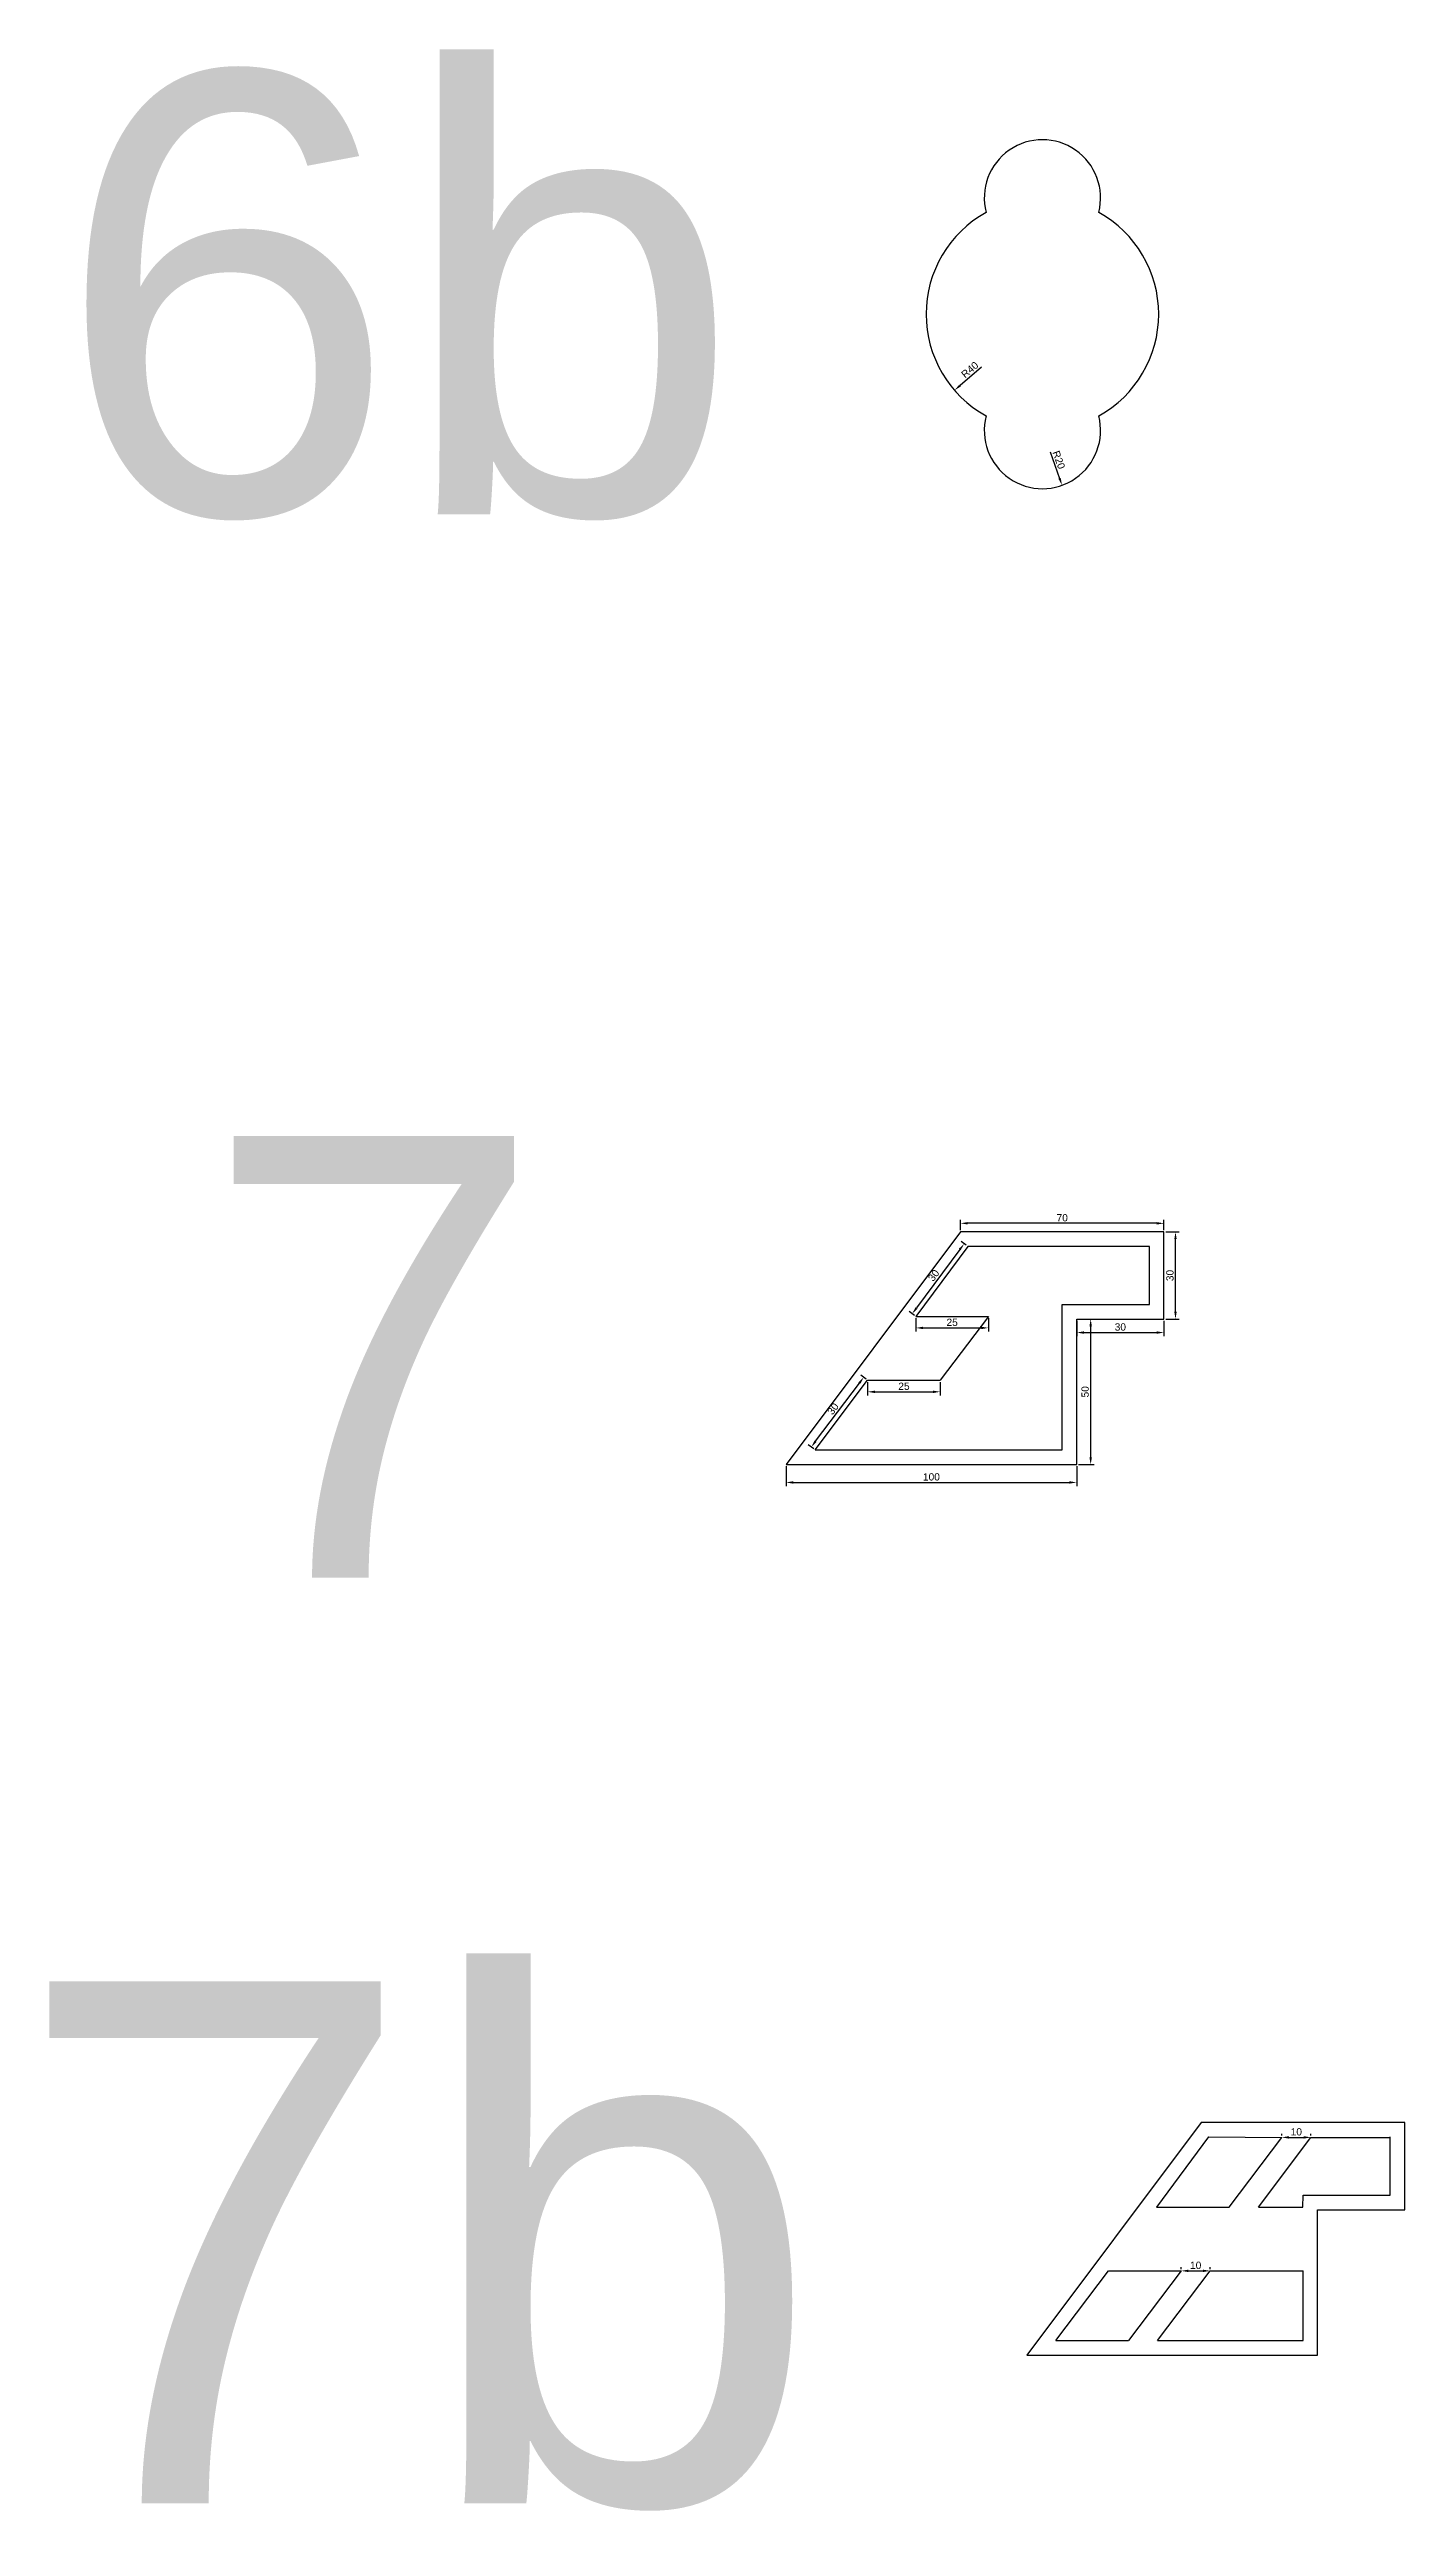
# Model space of a CAD drawing. Header units: millimetres. Extents: x 732 to 2493, y -1056 to 2615.
# Drawn here: x 796 to 1263, y -291 to 556 of the extents above; entities that cross this region are included whole.
import ezdxf

# ---------------------------------------------------------------- set-up
doc = ezdxf.new("R2010")
doc.units = ezdxf.units.MM
doc.styles.get("Standard").update_dxf_attribs({"font": 'arial.ttf'})
doc.dimstyles.new('ISO-25', dxfattribs={"dimtxt": 2.5, "dimasz": 2.5, "dimexe": 1.25, "dimexo": 0.625, "dimtad": 1, "dimtxsty": 'Standard', "dimcen": 2.5, "dimadec": 0, "dimazin": 0, "dimtfac": 1, "dimtmove": 0, "dimatfit": 3, "dimfxl": 1, "dimarcsym": 0})

# ---------------------------------------------------------------- blocks, each defined once
blk = doc.blocks.new('*D63')
at = {"color": 0, "lineweight": -2, "transparency": 16777216}
blk.add_line((1116.89, 446.29), (1109.54, 439.93), dxfattribs=at)
at = {"color": 0, "transparency": 16777216}
blk.add_solid([(1109.27, 440.24), (1109.81, 439.61), (1107.65, 438.29)], dxfattribs=at)
at = {"layer": 'Defpoints', "color": 0, "transparency": 16777216}
for p in [(1137.9, 464.47), (1107.65, 438.29)]:
    blk.add_point(p, dxfattribs=at)
at = {"color": 0, "transparency": 16777216, "insert": (1112.92, 445.36), "char_height": 2.5, "attachment_point": 5, "rotation": 40.86947}
blk.add_mtext('R40', dxfattribs=at)
blk = doc.blocks.new('*D64')
at = {"color": 0, "lineweight": -2, "transparency": 16777216}
blk.add_line((1140.52, 417.14), (1143.79, 407.99), dxfattribs=at)
at = {"color": 0, "transparency": 16777216}
blk.add_solid([(1144.19, 408.13), (1143.4, 407.85), (1144.64, 405.64)], dxfattribs=at)
at = {"layer": 'Defpoints', "color": 0, "transparency": 16777216}
for p in [(1137.9, 424.47), (1144.64, 405.64)]:
    blk.add_point(p, dxfattribs=at)
at = {"color": 0, "transparency": 16777216, "insert": (1143.53, 414.38), "char_height": 2.5, "attachment_point": 5, "rotation": 289.68821}
blk.add_mtext('R20', dxfattribs=at)
blk = doc.blocks.new('*D65')
at = {"color": 0, "lineweight": -2, "transparency": 16777216}
for p, q in [((1049.7, 68.28), (1049.7, 61.48)), ((1149.7, 68.28), (1149.7, 61.48)), ((1052.2, 62.73), (1147.2, 62.73))]:
    blk.add_line(p, q, dxfattribs=at)
at = {"color": 0, "transparency": 16777216}
for points in [[(1052.2, 63.14), (1052.2, 62.31), (1049.7, 62.73)], [(1147.2, 63.14), (1147.2, 62.31), (1149.7, 62.73)]]:
    blk.add_solid(points, dxfattribs=at)
at = {"layer": 'Defpoints', "color": 0, "transparency": 16777216}
for p in [(1049.7, 68.9), (1149.7, 68.9), (1149.7, 62.73)]:
    blk.add_point(p, dxfattribs=at)
at = {"color": 0, "transparency": 16777216, "insert": (1099.7, 64.63), "char_height": 2.5, "attachment_point": 5}
blk.add_mtext('100', dxfattribs=at)
blk = doc.blocks.new('*D66')
at = {"color": 0, "lineweight": -2, "transparency": 16777216}
for p, q in [((1150.33, 118.9), (1155.74, 118.9)), ((1154.49, 71.4), (1154.49, 116.4)), ((1150.33, 68.9), (1155.74, 68.9))]:
    blk.add_line(p, q, dxfattribs=at)
at = {"color": 0, "transparency": 16777216}
for points in [[(1154.07, 116.4), (1154.91, 116.4), (1154.49, 118.9)], [(1154.07, 71.4), (1154.91, 71.4), (1154.49, 68.9)]]:
    blk.add_solid(points, dxfattribs=at)
at = {"layer": 'Defpoints', "color": 0, "transparency": 16777216}
for p in [(1149.7, 118.9), (1154.49, 118.9), (1149.7, 68.9)]:
    blk.add_point(p, dxfattribs=at)
at = {"color": 0, "transparency": 16777216, "insert": (1152.59, 93.9), "char_height": 2.5, "attachment_point": 5, "rotation": 90}
blk.add_mtext('50', dxfattribs=at)
blk = doc.blocks.new('*D67')
at = {"color": 0, "lineweight": -2, "transparency": 16777216}
for p, q in [((1180.33, 148.9), (1184.92, 148.9)), ((1183.67, 121.4), (1183.67, 146.4)), ((1180.33, 118.9), (1184.92, 118.9))]:
    blk.add_line(p, q, dxfattribs=at)
at = {"color": 0, "transparency": 16777216}
for points in [[(1183.26, 146.4), (1184.09, 146.4), (1183.67, 148.9)], [(1183.26, 121.4), (1184.09, 121.4), (1183.67, 118.9)]]:
    blk.add_solid(points, dxfattribs=at)
at = {"layer": 'Defpoints', "color": 0, "transparency": 16777216}
for p in [(1179.7, 148.9), (1183.67, 148.9), (1179.7, 118.9)]:
    blk.add_point(p, dxfattribs=at)
at = {"color": 0, "transparency": 16777216, "insert": (1181.77, 133.9), "char_height": 2.5, "attachment_point": 5, "rotation": 90}
blk.add_mtext('30', dxfattribs=at)
blk = doc.blocks.new('*D68')
at = {"color": 0, "lineweight": -2, "transparency": 16777216}
for p, q in [((1149.7, 118.28), (1149.7, 113.03)), ((1152.2, 114.28), (1177.2, 114.28)), ((1179.7, 118.28), (1179.7, 113.03))]:
    blk.add_line(p, q, dxfattribs=at)
at = {"color": 0, "transparency": 16777216}
for points in [[(1152.2, 114.69), (1152.2, 113.86), (1149.7, 114.28)], [(1177.2, 114.69), (1177.2, 113.86), (1179.7, 114.28)]]:
    blk.add_solid(points, dxfattribs=at)
at = {"layer": 'Defpoints', "color": 0, "transparency": 16777216}
for p in [(1149.7, 118.9), (1179.7, 118.9), (1179.7, 114.28)]:
    blk.add_point(p, dxfattribs=at)
at = {"color": 0, "transparency": 16777216, "insert": (1164.7, 116.18), "char_height": 2.5, "attachment_point": 5}
blk.add_mtext('30', dxfattribs=at)
blk = doc.blocks.new('*D69')
at = {"color": 0, "lineweight": -2, "transparency": 16777216}
for p, q in [((1109.7, 149.53), (1109.7, 153.09)), ((1179.7, 149.53), (1179.7, 153.09)), ((1177.2, 151.84), (1112.2, 151.84))]:
    blk.add_line(p, q, dxfattribs=at)
at = {"color": 0, "transparency": 16777216}
for points in [[(1112.2, 152.26), (1112.2, 151.42), (1109.7, 151.84)], [(1177.2, 152.26), (1177.2, 151.42), (1179.7, 151.84)]]:
    blk.add_solid(points, dxfattribs=at)
at = {"layer": 'Defpoints', "color": 0, "transparency": 16777216}
for p in [(1109.7, 151.84), (1109.7, 148.9), (1179.7, 148.9)]:
    blk.add_point(p, dxfattribs=at)
at = {"color": 0, "transparency": 16777216, "insert": (1144.7, 153.74), "char_height": 2.5, "attachment_point": 5}
blk.add_mtext('70', dxfattribs=at)
blk = doc.blocks.new('*D70')
at = {"color": 0, "lineweight": -2, "transparency": 16777216}
for p, q in [((1111.7, 144.27), (1109.95, 145.57)), ((1109.46, 142.82), (1094.57, 122.74)), ((1093.84, 120.17), (1092.08, 121.47))]:
    blk.add_line(p, q, dxfattribs=at)
at = {"color": 0, "transparency": 16777216}
for points in [[(1109.13, 143.07), (1109.8, 142.57), (1110.95, 144.83)], [(1094.24, 122.99), (1094.91, 122.49), (1093.08, 120.73)]]:
    blk.add_solid(points, dxfattribs=at)
at = {"layer": 'Defpoints', "color": 0, "transparency": 16777216}
for p in [(1112.2, 143.9), (1093.08, 120.73), (1094.34, 119.8)]:
    blk.add_point(p, dxfattribs=at)
at = {"color": 0, "transparency": 16777216, "insert": (1100.49, 133.91), "char_height": 2.5, "attachment_point": 5, "rotation": 53.44864}
blk.add_mtext('30', dxfattribs=at)
blk = doc.blocks.new('*D71')
at = {"color": 0, "lineweight": -2, "transparency": 16777216}
for p, q in [((1059.86, 76.91), (1074.91, 96.88)), ((1077.26, 98.24), (1075.41, 99.63)), ((1059.2, 74.28), (1057.36, 75.67))]:
    blk.add_line(p, q, dxfattribs=at)
at = {"color": 0, "transparency": 16777216}
for points in [[(1074.58, 97.13), (1075.24, 96.63), (1076.41, 98.87)], [(1059.53, 77.16), (1060.2, 76.66), (1058.36, 74.91)]]:
    blk.add_solid(points, dxfattribs=at)
at = {"layer": 'Defpoints', "color": 0, "transparency": 16777216}
for p in [(1076.41, 98.87), (1077.76, 97.86), (1059.7, 73.9)]:
    blk.add_point(p, dxfattribs=at)
at = {"color": 0, "transparency": 16777216, "insert": (1065.87, 88.04), "char_height": 2.5, "attachment_point": 5, "rotation": 53}
blk.add_mtext('30', dxfattribs=at)
blk = doc.blocks.new('*D72')
at = {"color": 0, "lineweight": -2, "transparency": 16777216}
for p, q in [((1094.34, 119.18), (1094.34, 114.63)), ((1119.34, 119.18), (1119.34, 114.63)), ((1096.84, 115.88), (1116.84, 115.88))]:
    blk.add_line(p, q, dxfattribs=at)
at = {"color": 0, "transparency": 16777216}
for points in [[(1096.84, 116.29), (1096.84, 115.46), (1094.34, 115.88)], [(1116.84, 116.29), (1116.84, 115.46), (1119.34, 115.88)]]:
    blk.add_solid(points, dxfattribs=at)
at = {"layer": 'Defpoints', "color": 0, "transparency": 16777216}
for p in [(1094.34, 119.8), (1119.34, 119.8), (1119.34, 115.88)]:
    blk.add_point(p, dxfattribs=at)
at = {"color": 0, "transparency": 16777216, "insert": (1106.84, 117.78), "char_height": 2.5, "attachment_point": 5}
blk.add_mtext('25', dxfattribs=at)
blk = doc.blocks.new('*D73')
at = {"color": 0, "lineweight": -2, "transparency": 16777216}
for p, q in [((1077.76, 97.23), (1077.76, 92.65)), ((1080.26, 93.9), (1100.26, 93.9)), ((1102.76, 97.23), (1102.76, 92.65))]:
    blk.add_line(p, q, dxfattribs=at)
at = {"color": 0, "transparency": 16777216}
for points in [[(1080.26, 94.31), (1080.26, 93.48), (1077.76, 93.9)], [(1100.26, 94.31), (1100.26, 93.48), (1102.76, 93.9)]]:
    blk.add_solid(points, dxfattribs=at)
at = {"layer": 'Defpoints', "color": 0, "transparency": 16777216}
for p in [(1077.76, 97.86), (1102.76, 97.86), (1102.76, 93.9)]:
    blk.add_point(p, dxfattribs=at)
at = {"color": 0, "transparency": 16777216, "insert": (1090.26, 95.8), "char_height": 2.5, "attachment_point": 5}
blk.add_mtext('25', dxfattribs=at)
blk = doc.blocks.new('*D74')
at = {"color": 0, "lineweight": -2, "transparency": 16777216}
for p, q in [((1220.24, -161.86), (1220.24, -161.24)), ((1222.74, -162.49), (1227.74, -162.49)), ((1230.24, -161.86), (1230.24, -161.24))]:
    blk.add_line(p, q, dxfattribs=at)
at = {"color": 0, "transparency": 16777216}
for points in [[(1222.74, -162.07), (1222.74, -162.91), (1220.24, -162.49)], [(1227.74, -162.07), (1227.74, -162.91), (1230.24, -162.49)]]:
    blk.add_solid(points, dxfattribs=at)
at = {"layer": 'Defpoints', "color": 0, "transparency": 16777216}
for p in [(1220.24, -162.49), (1230.24, -162.49), (1230.24, -162.49)]:
    blk.add_point(p, dxfattribs=at)
at = {"color": 0, "transparency": 16777216, "insert": (1225.24, -160.59), "char_height": 2.5, "attachment_point": 5}
blk.add_mtext('10', dxfattribs=at)
blk = doc.blocks.new('*D75')
at = {"color": 0, "lineweight": -2, "transparency": 16777216}
for p, q in [((1185.61, -207.76), (1185.61, -207.14)), ((1188.11, -208.39), (1193.11, -208.39)), ((1195.61, -207.76), (1195.61, -207.14))]:
    blk.add_line(p, q, dxfattribs=at)
at = {"color": 0, "transparency": 16777216}
for points in [[(1188.11, -207.97), (1188.11, -208.81), (1185.61, -208.39)], [(1193.11, -207.97), (1193.11, -208.81), (1195.61, -208.39)]]:
    blk.add_solid(points, dxfattribs=at)
at = {"layer": 'Defpoints', "color": 0, "transparency": 16777216}
for p in [(1185.61, -208.39), (1195.61, -208.39), (1195.61, -208.39)]:
    blk.add_point(p, dxfattribs=at)
at = {"color": 0, "transparency": 16777216, "insert": (1190.61, -206.49), "char_height": 2.5, "attachment_point": 5}
blk.add_mtext('10', dxfattribs=at)

msp = doc.modelspace()

# ---------------------------------------------------------------- linework, layer by layer
for p, q in [((1112.204, 143.9), (1094.338, 119.801)), ((1094.338, 119.801), (1119.338, 119.801)), ((1119.338, 119.801), (1102.759, 97.859)), ((1059.704, 73.9), (1077.759, 97.859)), ((1077.759, 97.859), (1102.759, 97.859)), ((1195.051, -162.348), (1177.184, -186.448)), ((1195.051, -162.348), (1220.239, -162.489)), ((1202.184, -186.448), (1220.239, -162.489)), ((1212.184, -186.448), (1230.239, -162.489)), ((1230.239, -162.489), (1257.551, -162.489)), ((1227.474, -186.448), (1227.551, -182.348)), ((1177.184, -186.448), (1202.184, -186.448)), ((1212.184, -186.448), (1227.474, -186.448)), ((1142.551, -232.348), (1160.605, -208.389)), ((1160.605, -208.389), (1185.605, -208.389)), ((1185.605, -208.389), (1167.519, -232.324)), ((1177.519, -232.324), (1195.605, -208.389)), ((1195.605, -208.389), (1227.551, -208.389)), ((1142.551, -232.348), (1167.519, -232.324)), ((1177.519, -232.324), (1227.551, -232.348))]:
    msp.add_line(p, q)
for points in [[(1049.704, 68.9), (1149.704, 68.9), (1149.704, 118.9), (1179.704, 118.9), (1179.704, 148.9), (1109.704, 148.9), (1049.704, 68.9)], [(1059.704, 73.9), (1144.704, 73.9), (1144.704, 123.9), (1174.704, 123.9), (1174.704, 143.9), (1112.204, 143.9)], [(1132.551, -237.348), (1232.551, -237.348), (1232.551, -187.348), (1262.551, -187.348), (1262.551, -157.348), (1192.551, -157.348), (1132.551, -237.348)], [(1227.551, -182.348), (1257.551, -182.348), (1257.551, -162.348)], [(1227.551, -232.348), (1227.551, -208.389)]]:
    msp.add_lwpolyline(points)
for centre, radius, start, end in [((1137.898, 504.466), 20, 345.522488, 194.477512), ((1137.898, 464.466), 40, 118.955024, 241.044976), ((1137.898, 464.466), 40, 298.955024, 61.044976), ((1137.898, 424.466), 20, 165.522488, 14.477512)]:
    msp.add_arc(centre, radius, start, end)

# ---------------------------------------------------------------- texts
at = {"color": 152, "true_color": 0x2776bb}
for s, height, p in [('6b', 151.8093, (798.261, 395.691)), ('7', 151.809, (848.846, 30.034)), ('7b', 179.5653, (783.356, -288.339))]:
    msp.add_text(s, height=height, dxfattribs=at).set_placement(p)

# ---------------------------------------------------------------- dimensions: what is measured, and where the dimension line sits
for center, mpoint, picture, middle in [((1137.898, 464.466), (1107.65, 438.293), '*D63', (1114.159, 443.925)), ((1137.898, 424.466), (1144.636, 405.636), '*D64', (1141.736, 413.74))]:
    dim = msp.add_radius_dim(center=center, mpoint=mpoint, dimstyle='ISO-25', dxfattribs=at)
    dim.commit()
    dim.dimension.update_dxf_attribs({"geometry": picture, "text_midpoint": middle, "dimtype": 164})
for base, p1, p2, picture, middle in [((1109.704, 151.84), (1179.704, 148.9), (1109.704, 148.9), '*D69', (1144.704, 153.742)), ((1119.338, 115.875), (1094.338, 119.801), (1119.338, 119.801), '*D72', (1106.838, 117.777)), ((1179.704, 114.277), (1149.704, 118.9), (1179.704, 118.9), '*D68', (1164.704, 116.179)), ((1102.759, 93.897), (1077.759, 97.859), (1102.759, 97.859), '*D73', (1090.259, 95.798)), ((1149.704, 62.727), (1049.704, 68.9), (1149.704, 68.9), '*D65', (1099.704, 64.628)), ((1230.239, -162.489), (1220.239, -162.489), (1230.239, -162.489), '*D74', (1225.239, -160.587)), ((1195.605, -208.389), (1185.605, -208.389), (1195.605, -208.389), '*D75', (1190.605, -206.488))]:
    dim = msp.add_linear_dim(base=base, p1=p1, p2=p2, dimstyle='ISO-25', dxfattribs=at)
    dim.commit()
    dim.dimension.update_dxf_attribs({"geometry": picture, "text_midpoint": middle})
for p1, p2, distance, picture, middle in [((1112.204, 143.9), (1094.338, 119.801), -1.56, '*D70', (1100.49, 133.912)), ((1059.704, 73.9), (1077.759, 97.859), 1.685, '*D71', (1065.867, 88.039))]:
    dim = msp.add_aligned_dim(p1=p1, p2=p2, distance=distance, dimstyle='ISO-25', dxfattribs=at)
    dim.commit()
    dim.dimension.update_dxf_attribs({"geometry": picture, "text_midpoint": middle})
for base, p1, p2, picture, middle in [((1183.675, 148.9), (1179.704, 118.9), (1179.704, 148.9), '*D67', (1181.773, 133.9)), ((1154.492, 118.9), (1149.704, 68.9), (1149.704, 118.9), '*D66', (1152.59, 93.9))]:
    dim = msp.add_linear_dim(base=base, p1=p1, p2=p2, angle=90, dimstyle='ISO-25', dxfattribs=at)
    dim.commit()
    dim.dimension.update_dxf_attribs({"geometry": picture, "text_midpoint": middle})

doc.saveas('drawing.dxf')
